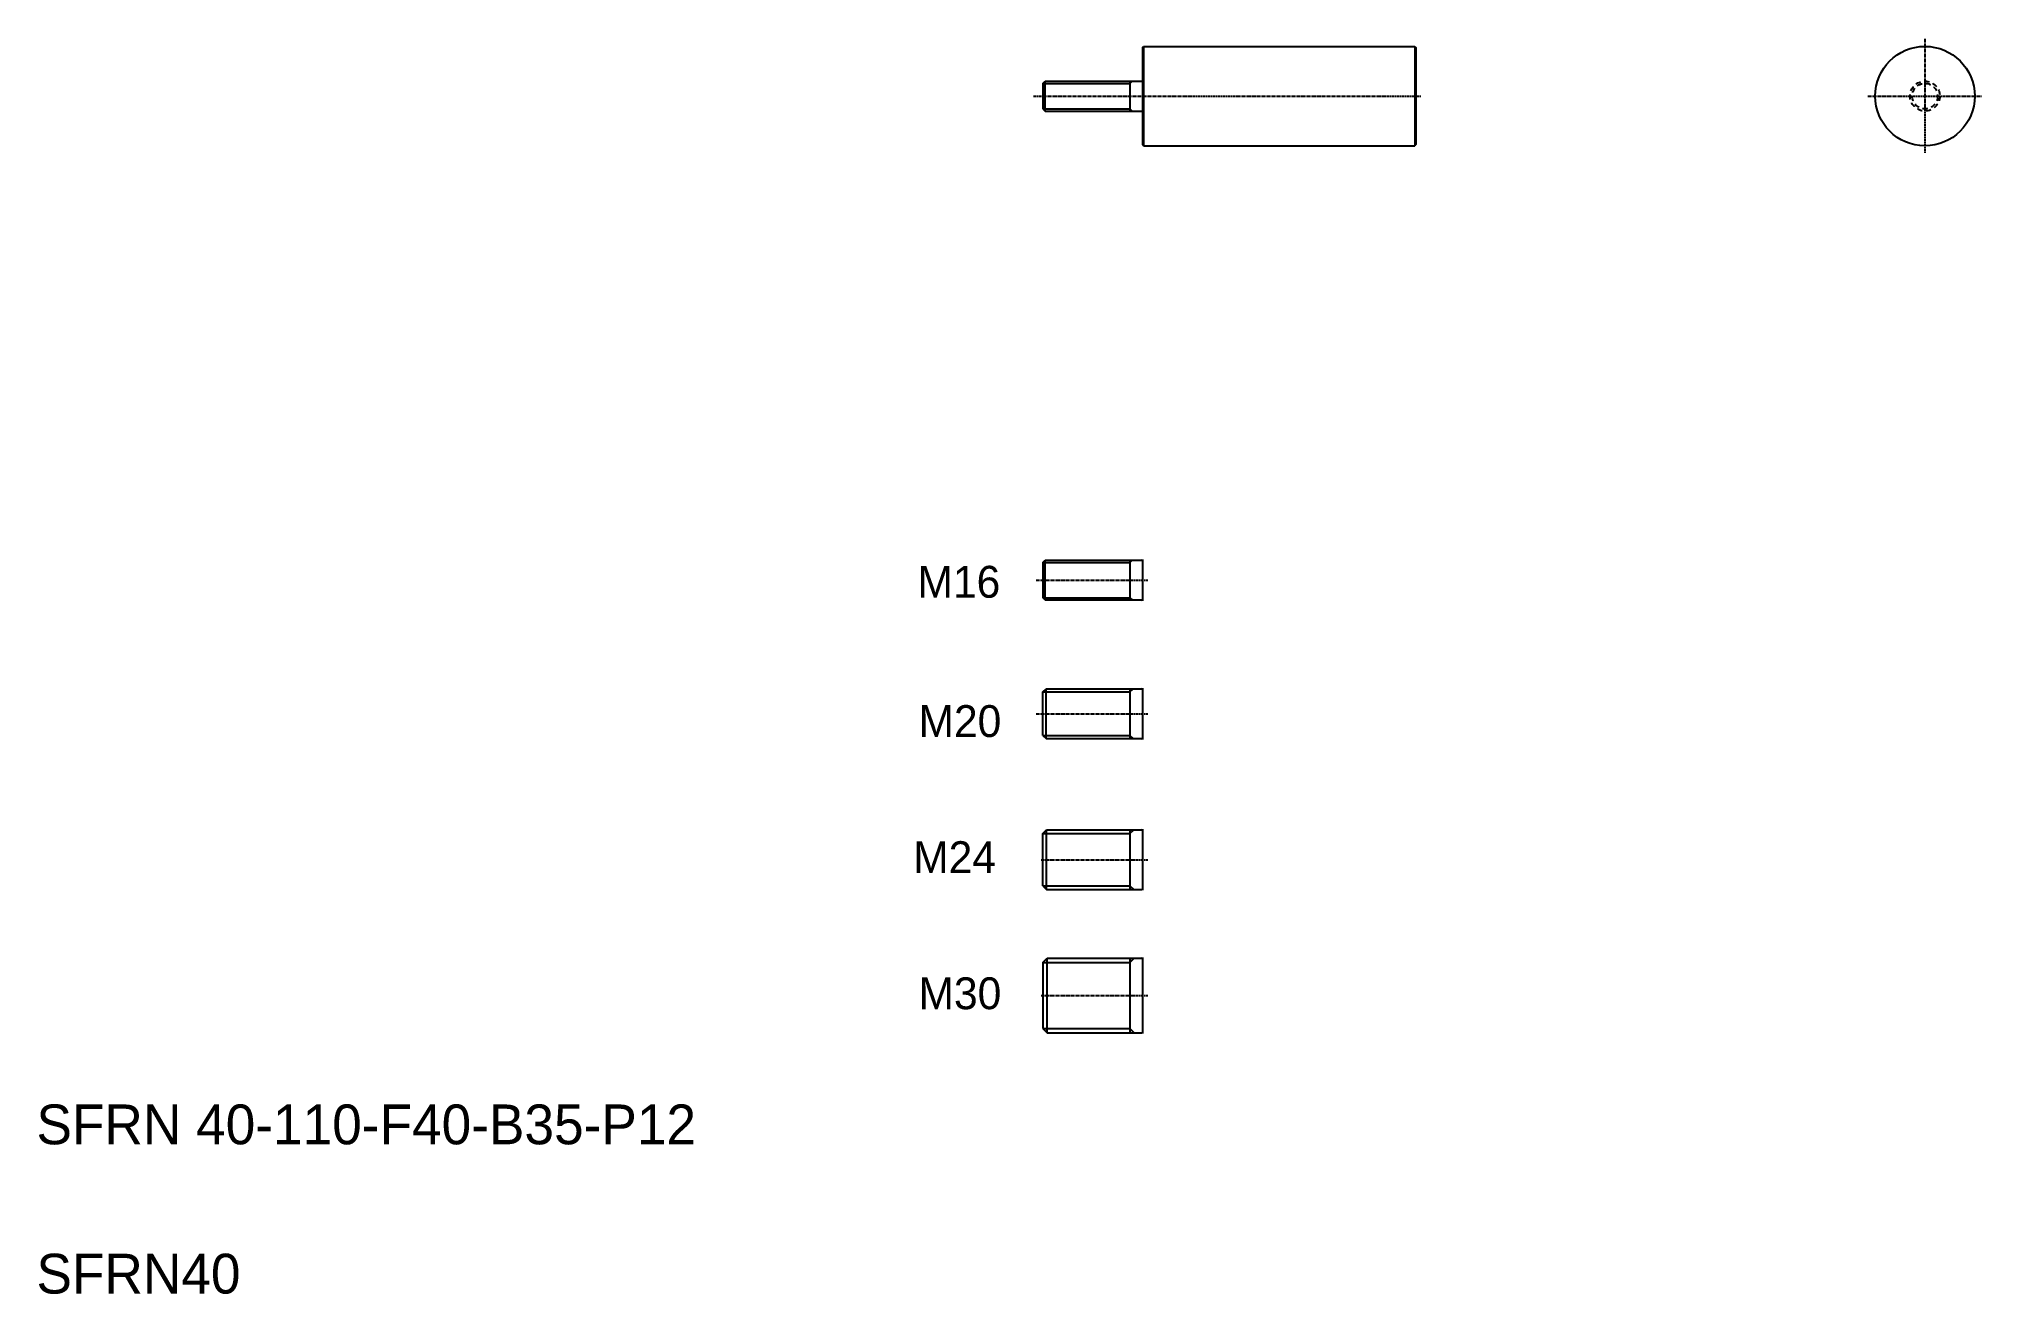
# Model space of a CAD drawing. Extents: x 53 to 834, y 68 to 572.
import ezdxf

# ---------------------------------------------------------------- set-up
doc = ezdxf.new("R2010")
doc.units = 0
doc.linetypes.add('CENTER', pattern=[2, 1.25, -0.25, 0.25, -0.25])
doc.linetypes.add('DASHED', pattern=[3.5, 2, -1.5])
doc.layers.get('0').update_dxf_attribs({"linetype": 'CONTINUOUS'})
doc.layers.add('CENTER', color=1, linetype='CENTER')

msp = doc.modelspace()

# ---------------------------------------------------------------- linework, layer by layer
at = {"color": 7, "linetype": 'CONTINUOUS'}
for p, q in [((496.76, 568.79), (497.26, 569.29)), ((496.76, 568.79), (496.76, 529.79)), ((497.26, 569.29), (606.26, 569.29)), ((497.26, 569.29), (497.26, 529.29)), ((606.26, 569.29), (606.26, 529.29)), ((606.26, 569.29), (606.76, 568.79)), ((606.76, 568.79), (606.76, 529.79)), ((456.76, 554.42), (457.64, 555.29)), ((457.64, 555.29), (496.56, 555.29)), ((457.64, 543.29), (457.64, 555.29)), ((491.76, 555.29), (491.76, 543.29)), ((456.76, 544.17), (457.64, 543.29)), ((457.64, 543.29), (496.56, 543.29)), ((497.26, 529.29), (496.76, 529.79)), ((497.26, 529.29), (606.26, 529.29)), ((606.76, 529.79), (606.26, 529.29)), ((456.76, 361.88), (457.64, 362.75)), ((457.64, 362.75), (496.46, 362.75)), ((457.64, 346.75), (457.64, 362.75)), ((456.76, 347.63), (457.64, 346.75)), ((457.64, 346.75), (496.46, 346.75)), ((456.76, 309.78), (458.01, 311.03)), ((458.01, 311.03), (496.46, 311.03)), ((458.01, 291.03), (458.01, 311.03)), ((456.76, 292.28), (458.01, 291.03)), ((458.01, 291.03), (496.46, 291.03)), ((456.76, 252.85), (458.26, 254.35)), ((458.26, 230.35), (458.26, 254.35)), ((458.26, 254.35), (496.46, 254.35)), ((456.76, 231.85), (458.26, 230.35)), ((458.26, 230.35), (496.46, 230.35)), ((456.76, 201.03), (458.51, 202.78)), ((458.51, 172.78), (458.51, 202.78)), ((458.51, 202.78), (496.46, 202.78)), ((456.76, 174.53), (458.51, 172.78)), ((458.51, 172.78), (496.46, 172.78))]:
    msp.add_line(p, q, dxfattribs=at)
at = {"color": 3, "linetype": 'CONTINUOUS'}
for p, q in [((491.76, 554.42), (492.64, 555.3)), ((456.76, 554.42), (491.76, 554.42)), ((456.76, 544.17), (491.76, 544.17)), ((491.76, 544.17), (492.64, 543.29)), ((456.76, 361.88), (491.76, 361.88)), ((491.76, 361.88), (492.64, 362.75)), ((456.76, 347.63), (491.76, 347.63)), ((491.76, 347.63), (492.64, 346.75)), ((456.76, 309.78), (491.76, 309.78)), ((491.76, 309.78), (493.01, 311.03)), ((456.76, 292.28), (491.76, 292.28)), ((491.76, 292.28), (493.01, 291.03)), ((456.76, 252.85), (491.76, 252.85)), ((491.76, 252.85), (493.26, 254.35)), ((456.76, 231.85), (491.76, 231.85)), ((491.76, 231.85), (493.26, 230.35)), ((456.76, 201.03), (491.76, 201.03)), ((491.76, 201.03), (493.51, 202.78)), ((456.76, 174.53), (491.76, 174.53)), ((491.76, 174.53), (493.51, 172.78))]:
    msp.add_line(p, q, dxfattribs=at)
for p, q in [((606.76, 559.04), (606.76, 559.04)), ((456.76, 554.42), (456.76, 544.17)), ((606.76, 549.29), (606.76, 549.29)), ((456.76, 361.88), (456.76, 347.63)), ((456.76, 292.28), (456.76, 309.78)), ((456.76, 231.85), (456.76, 252.85)), ((456.76, 201.03), (456.76, 174.53))]:
    msp.add_line(p, q)
at = {"color": 7}
for p, q in [((491.76, 362.75), (491.76, 346.75)), ((496.76, 363.05), (496.76, 346.45)), ((491.76, 311.03), (491.76, 291.03)), ((496.76, 311.33), (496.76, 290.73)), ((491.76, 254.35), (491.76, 230.35)), ((496.76, 254.65), (496.76, 230.05)), ((491.76, 202.78), (491.76, 172.78)), ((496.76, 203.08), (496.76, 172.48))]:
    msp.add_line(p, q, dxfattribs=at)
at = {"color": 7, "linetype": 'CONTINUOUS'}
msp.add_circle((811.39, 549.29), 20, dxfattribs=at)
at = {"color": 3, "linetype": 'DASHED'}
for radius in [6, 5.12]:
    msp.add_circle((811.39, 549.29), radius, dxfattribs=at)
at = {"color": 7, "linetype": 'CONTINUOUS'}
for centre, radius, start, end in [((496.56, 555.49), 0.2, 270, 0), ((496.56, 543.09), 0.2, 360, 90), ((496.46, 363.05), 0.3, 270, 0), ((496.46, 346.45), 0.3, 0, 90), ((496.46, 311.33), 0.3, 270, 0), ((496.46, 290.73), 0.3, 0, 90), ((496.46, 254.65), 0.3, 270, 0), ((496.46, 230.05), 0.3, 0, 90), ((496.46, 203.08), 0.3, 270, 0), ((496.46, 172.48), 0.3, 0, 90)]:
    msp.add_arc(centre, radius, start, end, dxfattribs=at)
at = {"layer": 'CENTER', "color": 1, "linetype": 'CENTER'}
for p, q in [((811.39, 572.29), (811.39, 526.29)), ((452.92, 549.29), (608.76, 549.29)), ((788.39, 549.29), (834.39, 549.29)), ((453.99, 354.75), (498.93, 354.75)), ((453.99, 301.03), (498.93, 301.03)), ((456, 242.35), (498.93, 242.35)), ((456, 187.78), (498.93, 187.78))]:
    msp.add_line(p, q, dxfattribs=at)

# ---------------------------------------------------------------- texts
for s, height, p in [('M16', 12.8, (406.32, 347.66)), ('M20', 12.8, (406.74, 291.68)), ('M24', 12.8, (404.6, 236.97)), ('M30', 12.8, (406.74, 182.26)), ('SFRN 40-110-F40-B35-P12', 16, (52.1, 127.96)), ('SFRN40', 16, (52.1, 67.96))]:
    msp.add_text(s, height=height).set_placement(p)

doc.saveas('drawing.dxf')
